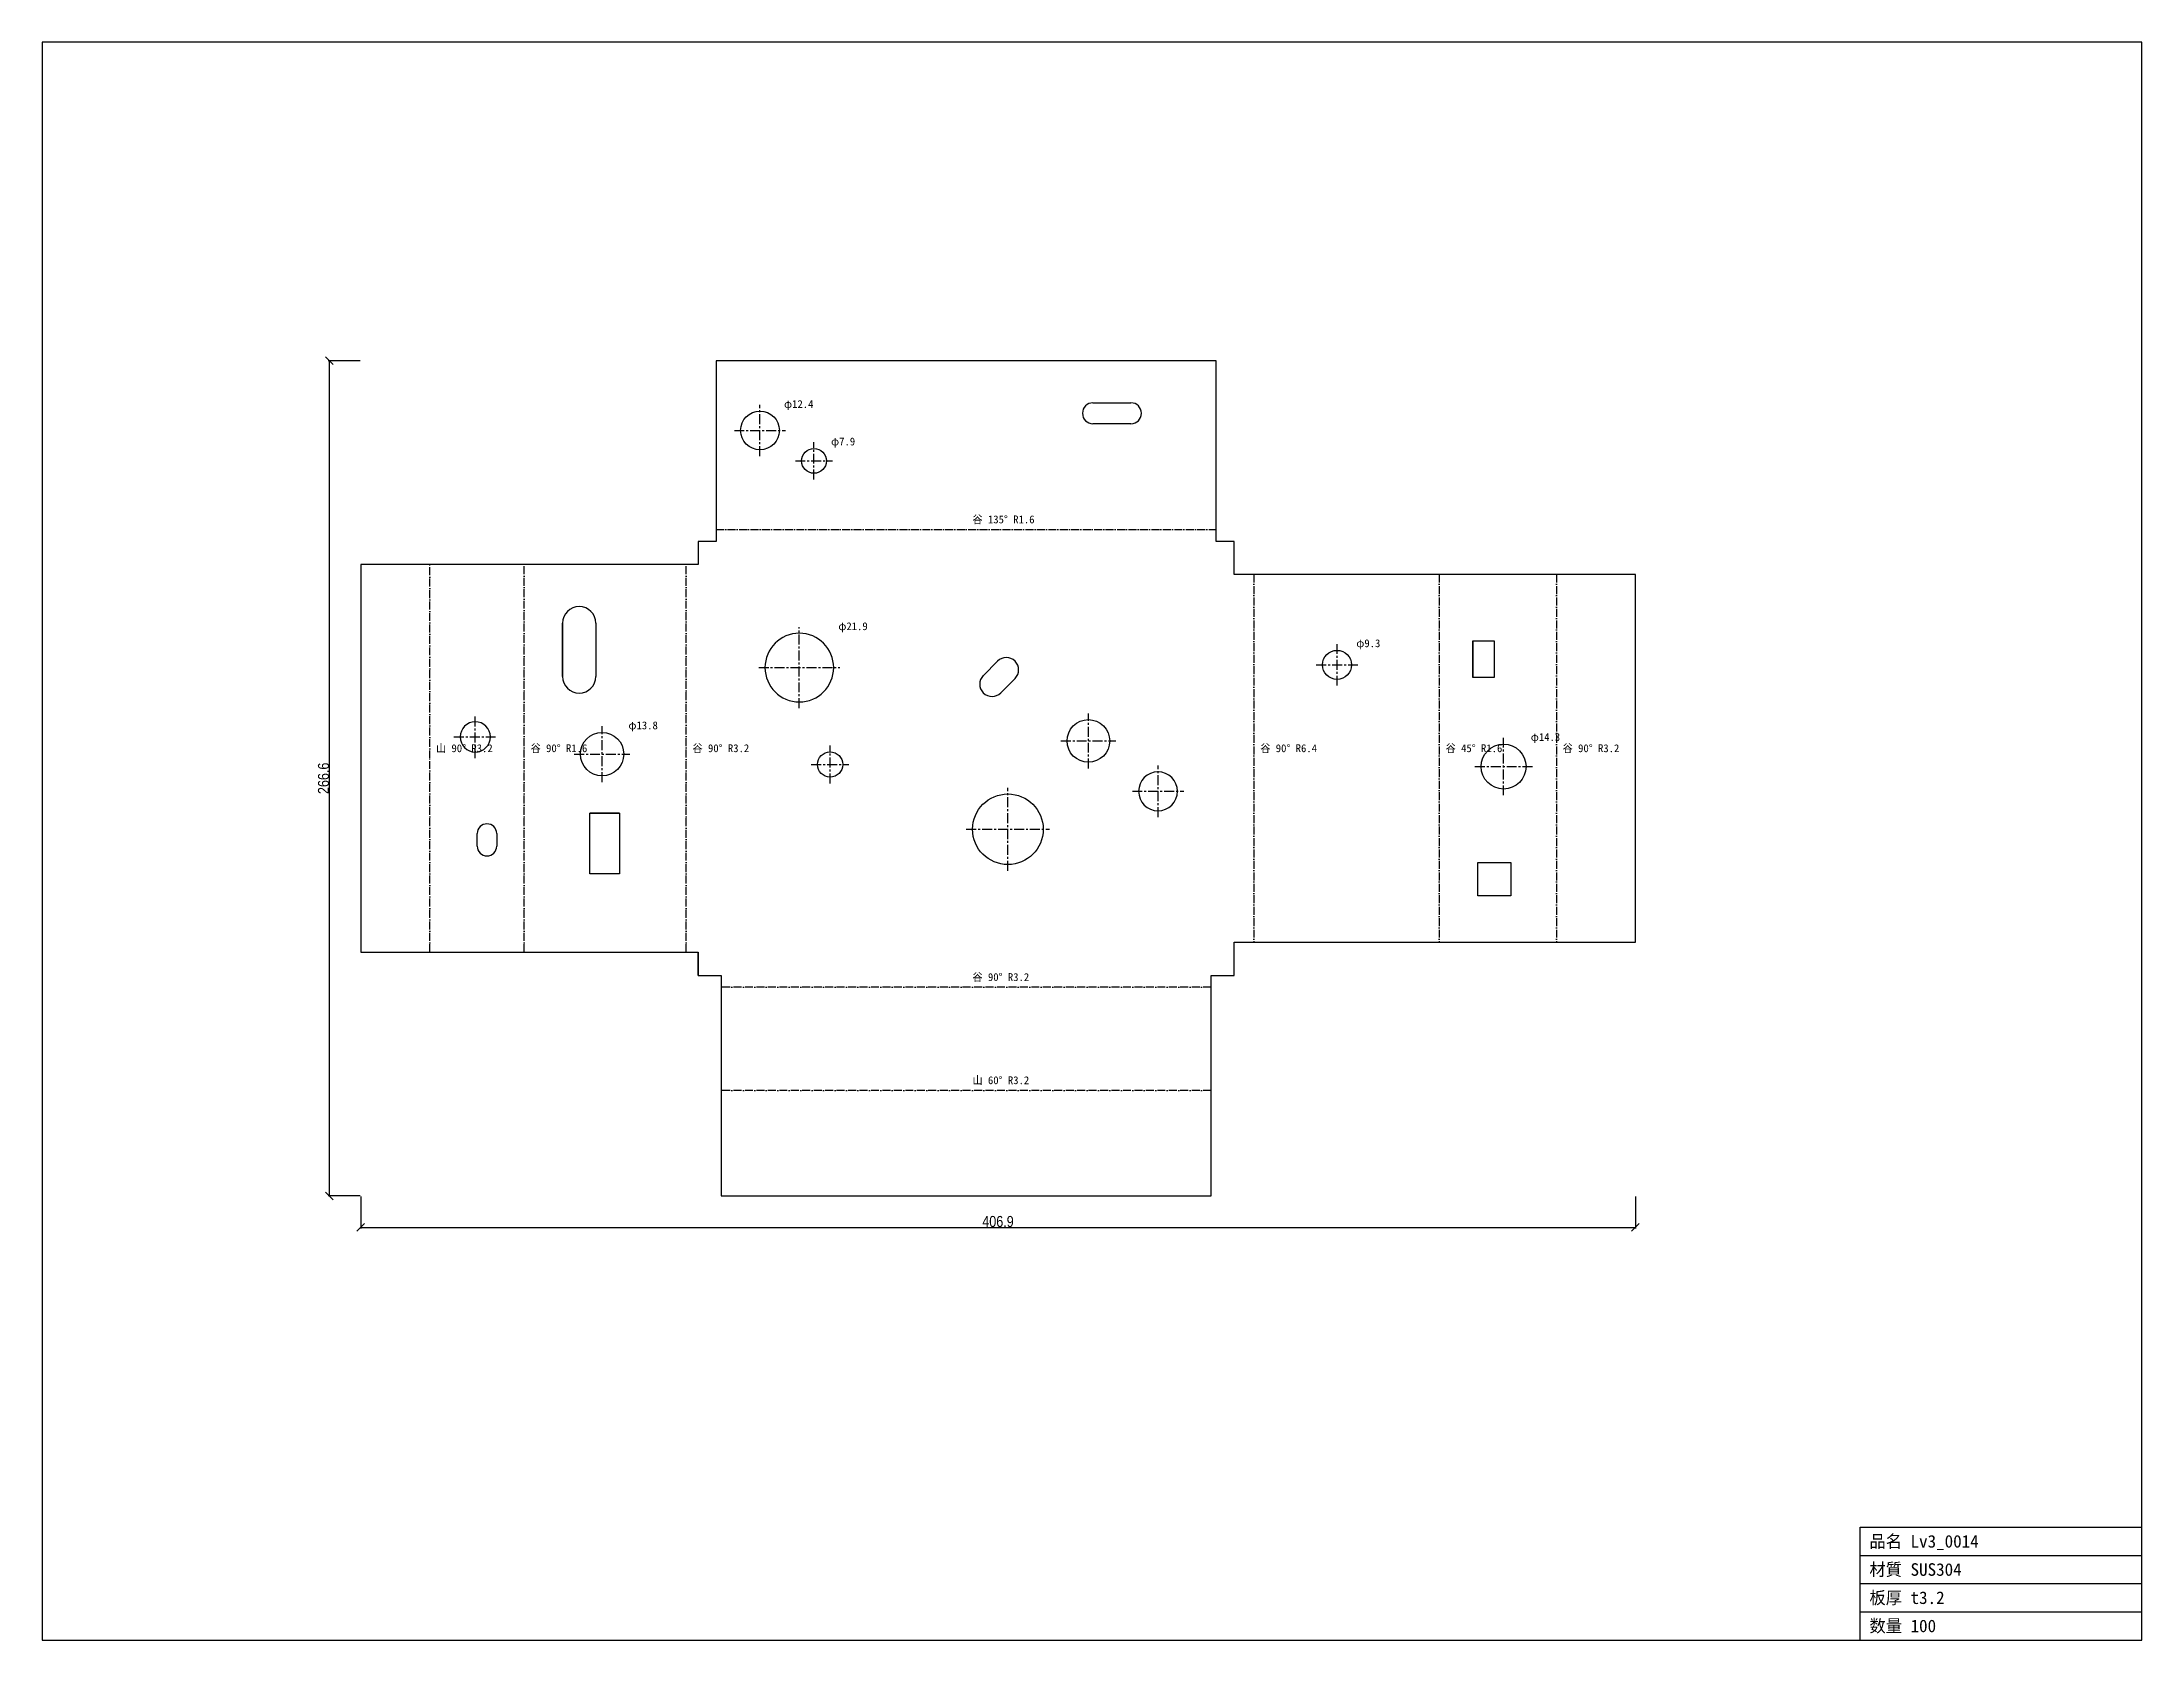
# Model space of a CAD drawing. Header units: millimetres. Extents: x -209 to 461, y -212 to 298.
import ezdxf

# ---------------------------------------------------------------- set-up
doc = ezdxf.new("R2010")
doc.units = ezdxf.units.MM
doc.linetypes.add('CENTER', pattern=[5.08, 3.175, -0.635, 0.635, -0.635])
doc.linetypes.add('DASHDOT', pattern=[3.556, 2.54, -0.508, 0, -0.508])
doc.styles.add('OpenSansCondensed-Light', font='OpenSansCondensed-Light.ttf')
doc.dimstyles.new('EZDXF', dxfattribs={"dimtxt": 0.25, "dimasz": 0.175, "dimexe": 0.375, "dimexo": 0.125, "dimgap": 0.1, "dimtad": 1, "dimlfac": 100, "dimzin": 12, "dimdsep": 46, "dimtxsty": 'OpenSansCondensed-Light', "dimblk": 'ARCHTICK', "dimcen": 2.5, "dimazin": 3, "dimtfac": 0.5, "dimtmove": 2, "dimatfit": 3})

# ---------------------------------------------------------------- blocks, each defined once
blk = doc.blocks.new('HOLE_D22_54')
blk.add_circle((0, 0), 11.27)
blk = doc.blocks.new('HOLE_D14_35')
blk.add_circle((0, 0), 7.17)
blk = doc.blocks.new('HOLE_D13_62')
blk.add_circle((0, 0), 6.81)
blk = doc.blocks.new('HOLE_D8_05')
blk.add_circle((0, 0), 4.03)
blk = doc.blocks.new('HOLE_D13_84')
blk.add_circle((0, 0), 6.92)
blk = doc.blocks.new('HOLE_D7_90')
blk.add_circle((0, 0), 3.95)
blk = doc.blocks.new('_ARCHTICK')
at = {"color": 0, "linetype": 'BYBLOCK', "const_width": 0.15}
blk.add_lwpolyline([(-0.5, -0.5), (0.5, 0.5)], dxfattribs=at)

msp = doc.modelspace()

# ---------------------------------------------------------------- linework, layer by layer
at = {"color": 7, "linetype": 'CONTINUOUS'}
for p, q in [((460.89, 297.93), (-209.38, 297.93)), ((-209.38, 297.93), (-209.38, -212.11)), ((460.89, -212.11), (460.89, 297.93)), ((165.38, 196.22), (5.8, 196.22)), ((5.8, 196.22), (5.8, 138.54)), ((165.38, 138.54), (165.38, 196.22)), ((126.06, 182.76), (138.19, 182.76)), ((138.19, 176.09), (126.06, 176.1)), ((5.8, 138.54), (0, 138.54)), ((0, 138.54), (0, 131.14)), ((171.18, 138.54), (165.38, 138.54)), ((171.18, 132.42), (171.18, 138.54)), ((0, 131.14), (-107.67, 131.14)), ((-107.67, 131.14), (-107.67, 7.4)), ((171.18, 127.94), (171.18, 132.42)), ((299.18, 127.94), (171.18, 127.94)), ((299.18, 97.25), (299.18, 127.94)), ((-43.23, 95.43), (-43.23, 112.4)), ((-43.23, 112.4), (-43.23, 95.43)), ((-32.61, 112.4), (-32.61, 95.43)), ((247.28, 106.77), (250.35, 106.77)), ((247.28, 95.05), (247.28, 106.77)), ((247.28, 106.77), (247.28, 95.05)), ((250.35, 106.77), (251.11, 106.77)), ((251.11, 106.77), (254.1, 106.77)), ((254.1, 106.77), (254.1, 103.33)), ((254.1, 103.33), (254.1, 95.05)), ((91.07, 95.72), (95.64, 100.29)), ((101.18, 94.75), (100.26, 93.83)), ((254.1, 95.05), (247.28, 95.05)), ((299.18, 10.6), (299.18, 97.25)), ((97.94, 91.51), (96.61, 90.18)), ((99.22, 92.79), (97.94, 91.51)), ((100.26, 93.83), (99.22, 92.79)), ((-34.54, 32.45), (-34.53, 51.84)), ((-34.54, 51.84), (-25.08, 51.84)), ((-25.08, 51.84), (-34.54, 51.84)), ((-25.08, 51.84), (-25.08, 44.77)), ((-70.47, 41.26), (-70.47, 45.29)), ((-64.26, 45.29), (-64.26, 41.26)), ((-25.08, 44.77), (-25.08, 44.65)), ((-25.08, 44.65), (-25.08, 44.16)), ((-25.08, 44.17), (-25.08, 32.45)), ((-25.08, 32.45), (-34.54, 32.45)), ((-107.67, 7.4), (0, 7.4)), ((0, 7.4), (0, 0)), ((0, 0), (0, 7.4)), ((171.18, 0), (171.18, 10.6)), ((171.18, 10.6), (299.18, 10.6)), ((0, 0), (7.4, 0)), ((7.4, 0), (7.4, -49.06)), ((163.78, -70.39), (163.78, 0)), ((163.78, 0), (165.39, 0)), ((165.39, 0), (167.2, 0)), ((167.2, 0), (168.06, 0)), ((168.06, 0), (171.18, 0)), ((7.4, -49.06), (7.4, -70.39)), ((7.4, -70.39), (113.57, -70.39)), ((113.57, -70.39), (121.45, -70.39)), ((121.45, -70.39), (163.78, -70.39)), ((370.89, -212.11), (370.89, -176.11)), ((370.89, -176.11), (460.89, -176.11)), ((370.89, -185.11), (460.89, -185.11)), ((370.89, -194.11), (460.89, -194.11)), ((370.89, -203.11), (460.89, -203.11)), ((-209.38, -212.11), (460.89, -212.11))]:
    msp.add_line(p, q, dxfattribs=at)
at = {"color": 1, "linetype": 'CENTER'}
for p, q in [((19.78, 165.77), (19.78, 182.13)), ((11.6, 173.95), (27.96, 173.95)), ((37.02, 158.28), (37.02, 170.18)), ((31.07, 164.23), (42.97, 164.23)), ((32.34, 85.3), (32.34, 111.21)), ((203.96, 92.5), (203.96, 105.77)), ((19.38, 98.26), (45.29, 98.26)), ((197.33, 99.13), (210.6, 99.13)), ((-71.09, 69.31), (-71.09, 82.97)), ((124.59, 66.03), (124.59, 83.65)), ((-77.92, 76.14), (-64.26, 76.14)), ((-30.63, 61.73), (-30.63, 79.57)), ((115.78, 74.84), (133.4, 74.84)), ((257.12, 57.49), (257.12, 75.84)), ((-39.55, 70.65), (-21.71, 70.65)), ((36.14, 67.34), (48.19, 67.34)), ((42.16, 61.31), (42.16, 73.36)), ((146.84, 50.57), (146.84, 66.98)), ((247.95, 66.67), (266.3, 66.67)), ((98.91, 33.39), (98.91, 59.93)), ((138.63, 58.77), (155.04, 58.77)), ((85.64, 46.66), (112.18, 46.66))]:
    msp.add_line(p, q, dxfattribs=at)
at = {"color": 4, "linetype": 'DASHDOT'}
for p, q in [((5.8, 142.31), (165.38, 142.31)), ((-85.64, 69.27), (-85.64, 131.14)), ((-55.44, 7.4), (-55.44, 131.14)), ((-3.77, 7.4), (-3.77, 131.14)), ((177.46, 127.94), (177.46, 10.6)), ((236.61, 127.94), (236.61, 10.6)), ((273.96, 127.94), (273.96, 10.6)), ((-85.64, 7.4), (-85.64, 69.27)), ((163.78, -3.77), (7.4, -3.77)), ((163.78, -36.7), (7.4, -36.7))]:
    msp.add_line(p, q, dxfattribs=at)
at = {"color": 7, "linetype": 'CONTINUOUS'}
msp.add_lwpolyline([(248.86, 36.02), (259.39, 36.02), (259.39, 25.45), (248.86, 25.45)], close=True, dxfattribs=at)
for centre, radius in [((19.78, 173.95), 6.18), ((203.96, 99.13), 4.63), ((257.12, 66.67), 7.17)]:
    msp.add_circle(centre, radius, dxfattribs=at)
for centre, radius, start, end in [((126.06, 179.43), 3.34, 90, -90), ((138.19, 179.43), 3.34, -90, 90), ((-37.92, 112.4), 5.31, 0, 180), ((32.34, 98.26), 10.96, 0, 180), ((98.41, 97.53), 3.92, -45, 135), ((-37.92, 95.43), 5.31, 180, 0), ((32.34, 98.26), 10.96, 180, 0), ((93.84, 92.95), 3.92, 135, -45), ((-71.09, 76.14), 4.83, 0, 180), ((-71.09, 76.14), 4.83, 180, 0), ((146.84, 58.77), 6.21, 0, 180), ((146.84, 58.77), 6.21, 180, 0), ((-67.36, 45.29), 3.11, 0, 180), ((-67.36, 41.26), 3.11, 180, 0)]:
    msp.add_arc(centre, radius, start, end, dxfattribs=at)

# ---------------------------------------------------------------- block references
for name, p in [('HOLE_D7_90', (37.02, 164.23)), ('HOLE_D13_62', (124.59, 74.84)), ('HOLE_D13_84', (-30.63, 70.65)), ('HOLE_D14_35', (257.12, 66.67)), ('HOLE_D8_05', (42.16, 67.34)), ('HOLE_D22_54', (98.91, 46.66))]:
    msp.add_blockref(name, p, dxfattribs=at)

# ---------------------------------------------------------------- texts
at = {"color": 2}
for s, height, p in [('φ12.4', 2.5, (27.46, 181.13)), ('φ7.9', 2.5, (42.47, 169.18)), ('谷 135° R1.6', 2.5, (87.59, 144.31)), ('φ21.9', 2.5, (44.79, 110.21)), ('φ9.3', 2.5, (210.1, 104.77)), ('φ13.8', 2.5, (-22.21, 78.57)), ('山 90° R3.2', 2.5, (-83.64, 71.27)), ('谷 90° R1.6', 2.5, (-53.44, 71.27)), ('谷 90° R3.2', 2.5, (-1.77, 71.27)), ('谷 90° R6.4', 2.5, (179.46, 71.27)), ('谷 45° R1.6', 2.5, (238.61, 71.27)), ('φ14.3', 2.5, (265.8, 74.84)), ('谷 90° R3.2', 2.5, (275.96, 71.27)), ('谷 90° R3.2', 2.5, (87.59, -1.77)), ('山 60° R3.2', 2.5, (87.59, -34.7)), ('品名 Lv3_0014', 4, (373.89, -182.61)), ('材質 SUS304', 4, (373.89, -191.61)), ('板厚 t3.2', 4, (373.89, -200.61)), ('数量 100', 4, (373.89, -209.61))]:
    msp.add_text(s, height=height, dxfattribs=at).set_placement(p)

# ---------------------------------------------------------------- dimensions: what is measured, and where the dimension line sits
at = {"color": 8}
msp.add_linear_dim(base=(-117.67, -70.39), p1=(-107.67, -70.39), p2=(-107.67, 196.22), angle=90, dimstyle='EZDXF', override={"dimtxt": 3.5, "dimasz": 2.5, "dimdec": 1, "dimlfac": 1}, dxfattribs=at).render()
msp.add_linear_dim(base=(-107.6722, -80.3944), p1=(-107.6722, -70.3944), p2=(299.1785, -70.3944), dimstyle='EZDXF', override={"dimtxt": 3.5, "dimasz": 2.5, "dimdec": 1, "dimlfac": 1}, dxfattribs=at).render()

doc.saveas('drawing.dxf')
